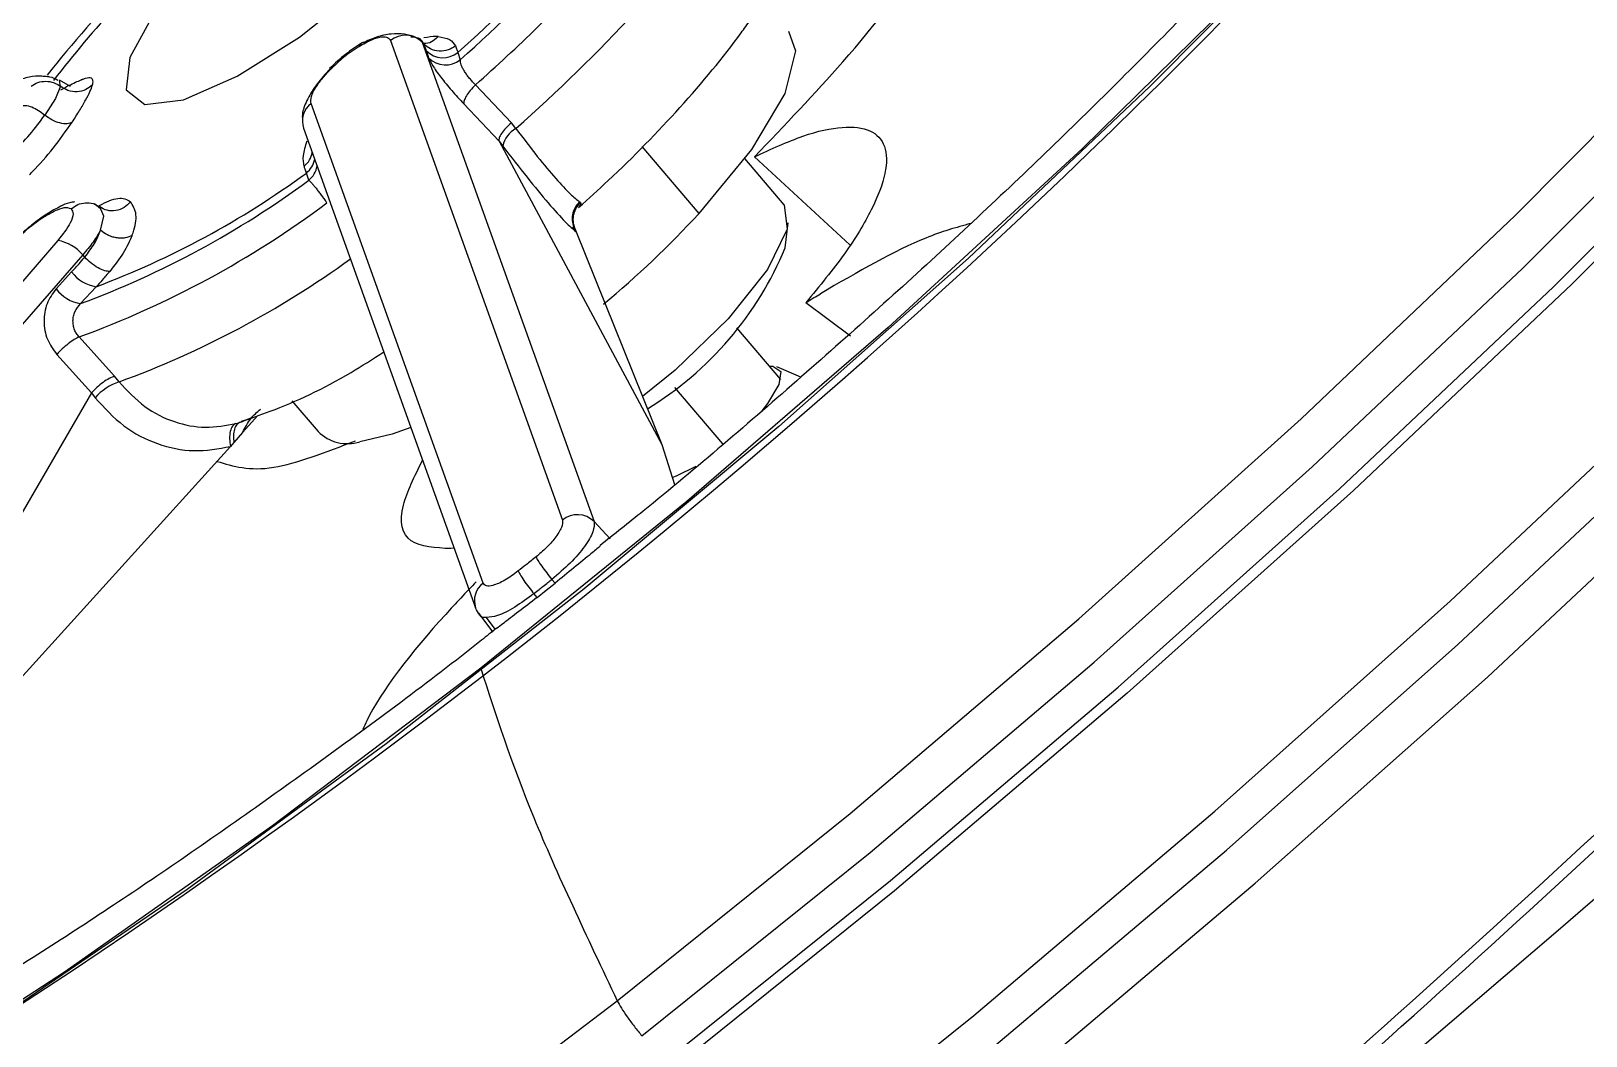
# Model space of a CAD drawing. Extents: x 400 to 501, y 484 to 634.
# Drawn here: x 483.992 to 484.785, y 517.784 to 518.296 of the extents above; entities that cross this region are included whole.
import ezdxf

# ---------------------------------------------------------------- set-up
doc = ezdxf.new("R2010")
doc.units = 0
doc.header["$MEASUREMENT"] = 0
doc.layers.add('DIM', color=3, linetype='Continuous')
doc.layers.add('GEOMETRY', color=3, linetype='Continuous', lineweight=25)

# ---------------------------------------------------------------- blocks, each defined once
blk = doc.blocks.new('2026 GRANDEE')
at = {"layer": 'GEOMETRY', "ltscale": 16}
for p, q in [((33.75081, -78.54884), (33.8385, -78.79327)), ((33.76776, -78.55032), (33.7664, -78.54875)), ((33.76691, -78.54963), (33.8546, -78.79406)), ((33.76797, -78.55076), (33.76691, -78.54963)), ((33.76912, -78.55405), (33.7703, -78.55774)), ((33.78524, -78.55493), (33.78643, -78.55862)), ((33.58263, -78.57219), (33.57999, -78.57834)), ((33.58262, -78.5722), (33.58206, -78.56922)), ((33.58767, -78.57221), (33.58207, -78.56908)), ((33.79417, -78.5714), (33.81251, -78.59076)), ((33.57999, -78.57834), (33.57459, -78.58689)), ((33.79802, -78.82544), (33.71033, -78.58102)), ((33.78818, -78.58117), (33.80617, -78.60011)), ((33.70652, -78.59354), (33.79421, -78.83796)), ((33.81477, -78.59372), (33.81251, -78.59076)), ((33.80617, -78.60011), (33.88914, -78.75481)), ((33.80617, -78.60011), (33.80807, -78.60263)), ((33.87889, -78.60282), (33.90806, -78.6371)), ((33.9516, -78.63259), (33.93153, -78.60901)), ((33.93636, -78.60811), (33.98501, -78.65301)), ((33.70916, -78.62005), (33.70794, -78.61638)), ((33.60308, -78.63468), (33.59987, -78.63215)), ((33.60464, -78.63832), (33.60266, -78.63368)), ((33.60299, -78.64555), (33.60464, -78.63832)), ((33.84367, -78.64396), (33.84522, -78.64557)), ((33.95203, -78.65449), (33.95361, -78.64185)), ((33.58123, -78.65083), (33.10073, -79.20249)), ((33.84522, -78.64557), (33.84554, -78.64636)), ((33.84554, -78.64636), (33.88914, -78.75481)), ((33.59393, -78.65812), (33.11342, -79.20979)), ((33.59497, -78.6593), (33.59393, -78.65812)), ((33.5883, -78.66681), (33.58038, -78.67542)), ((33.59288, -78.68292), (33.6008, -78.67432)), ((33.98529, -78.69953), (33.96257, -78.68251)), ((33.94976, -78.72156), (33.92741, -78.69529)), ((33.59211, -78.69992), (33.61021, -78.71997)), ((33.5807, -78.70882), (33.59836, -78.7285)), ((33.95998, -78.72053), (33.94773, -78.71526)), ((33.6125, -78.72283), (33.61021, -78.71997)), ((33.59836, -78.7285), (33.42885, -79.02111)), ((33.59836, -78.7285), (33.60024, -78.73094)), ((33.89562, -78.72575), (33.92003, -78.75443)), ((33.70059, -78.73249), (33.71391, -78.74815)), ((33.6832, -78.74002), (33.67539, -78.74861)), ((33.67104, -78.75382), (33.66928, -78.75576)), ((33.67539, -78.74861), (33.67104, -78.75382)), ((33.88914, -78.75481), (33.89568, -78.7751)), ((33.66928, -78.75576), (33.42885, -79.02111)), ((33.86289, -78.80279), (33.8546, -78.79406)), ((33.78333, -78.80762), (33.78161, -78.80786)), ((33.83016, -78.82907), (33.83474, -78.82542)), ((33.83313, -78.82352), (33.83474, -78.82542)), ((33.82558, -78.8327), (33.82399, -78.83079)), ((33.82558, -78.8327), (33.83016, -78.82907)), ((33.79577, -78.84082), (33.80304, -78.85037)), ((33.79939, -78.84285), (33.80422, -78.84916))]:
    blk.add_line(p, q, dxfattribs=at)
at = {"layer": 'GEOMETRY', "ltscale": 16, "flags": 128}
for points in [[(33.92311, -79.14628), (34.04818, -79.04578), (34.17116, -78.94164), (34.29106, -78.83471), (34.40694, -78.72583), (34.51784, -78.6159), (34.62287, -78.50579), (34.7212, -78.39639), (34.81203, -78.28858)], [(33.93341, -79.16215), (34.05618, -79.06356), (34.17699, -78.96148), (34.29492, -78.85668), (34.40908, -78.74997), (34.51859, -78.64215), (34.62261, -78.53405), (34.72037, -78.42648), (34.81112, -78.32027), (34.89415, -78.21622), (34.96885, -78.11514), (35.03464, -78.01777), (35.09103, -77.92487), (35.13758, -77.83715), (35.17394, -77.75527), (35.19983, -77.67985), (35.21506, -77.61147), (35.21951, -77.55065), (35.21314, -77.49786), (35.19601, -77.45348), (35.16825, -77.41787), (35.14173, -77.39778)], [(34.86572, -77.41122), (34.88187, -77.41105), (34.94145, -77.41644), (34.99096, -77.4316), (35.02999, -77.45641), (35.0582, -77.49065), (35.07535, -77.53402), (35.08129, -77.58616), (35.07598, -77.64662), (35.05946, -77.71489), (35.03187, -77.79039), (34.99345, -77.87246), (34.94451, -77.96042), (34.8855, -78.0535), (34.81689, -78.15092), (34.73929, -78.25184), (34.65334, -78.35541), (34.5598, -78.46074), (34.45944, -78.56693), (34.35314, -78.67307), (34.24179, -78.77826), (34.12635, -78.88161), (34.0078, -78.98222), (33.88716, -79.07925)], [(33.94725, -79.17983), (34.07046, -79.08089), (34.1917, -78.97845), (34.31005, -78.87329), (34.4246, -78.7662), (34.5345, -78.658), (34.63889, -78.54951), (34.737, -78.44156), (34.82806, -78.33498), (34.91139, -78.23056), (34.98635, -78.12912), (35.05238, -78.03141), (35.10897, -77.93818), (35.15568, -77.85015), (35.19217, -77.76798), (35.21815, -77.6923), (35.23343, -77.62368), (35.2379, -77.56264), (35.23151, -77.50966), (35.21432, -77.46513), (35.1977, -77.44122)], [(33.88762, -79.07191), (34.0057, -78.97695), (34.12173, -78.87847), (34.23471, -78.77733), (34.34369, -78.67437), (34.44773, -78.57048), (34.54595, -78.46655), (34.63751, -78.36347), (34.72162, -78.2621), (34.79758, -78.16333), (34.86472, -78.06798), (34.92249, -77.97687), (34.97038, -77.89079), (35.00798, -77.81046), (35.03499, -77.73657), (35.05115, -77.66975), (35.05635, -77.61058), (35.05322, -77.57267)], [(33.87902, -79.05624), (33.99529, -78.96273), (34.10953, -78.86577), (34.22078, -78.76618), (34.32809, -78.6648), (34.43053, -78.56251), (34.52724, -78.46018), (34.61739, -78.35868), (34.70021, -78.25887), (34.775, -78.16161), (34.84111, -78.06773), (34.89799, -77.97802), (34.94514, -77.89326), (34.98217, -77.81417), (35.00876, -77.74141), (35.02468, -77.67562), (35.0286, -77.64544)], [(33.86646, -79.03838), (33.98519, -78.94282), (34.10175, -78.84365), (34.2151, -78.74176), (34.32421, -78.63808), (34.42809, -78.53355), (34.5258, -78.42912), (34.61646, -78.32572), (34.69925, -78.2243), (34.77341, -78.12578), (34.83827, -78.03104), (34.89325, -77.94094), (34.93785, -77.85631), (34.97166, -77.7779), (34.97792, -77.76071)], [(34.64008, -77.86744), (34.62234, -77.92691), (34.59391, -77.99312), (34.55512, -78.06527), (34.50642, -78.14254), (34.44839, -78.224), (34.38171, -78.30872), (34.30716, -78.39569), (34.22561, -78.48389), (34.13803, -78.57229), (34.04542, -78.65986), (33.94889, -78.74556), (33.84956, -78.8284), (33.7486, -78.9074), (33.64719, -78.98163), (33.54653, -79.05023)], [(34.6547, -77.79122), (34.65465, -77.80488), (34.64687, -77.85986), (34.62727, -77.92286), (34.59609, -77.99307), (34.55373, -78.06962), (34.50072, -78.15154), (34.43773, -78.23781), (34.36555, -78.32733), (34.28508, -78.41899), (34.19735, -78.51163), (34.10345, -78.60408), (34.00456, -78.69519), (33.90193, -78.7838), (33.79684, -78.86881)], [(33.65291, -78.50668), (33.63066, -78.53418), (33.6179, -78.55754), (33.61617, -78.57394), (33.62569, -78.5814), (33.6453, -78.57902), (33.67264, -78.56709), (33.70442, -78.54706), (33.73679, -78.52132), (33.76586, -78.49299)], [(33.95378, -78.54403), (33.95724, -78.55403), (33.95185, -78.57577), (33.9349, -78.60439), (33.90806, -78.6371)], [(33.9516, -78.63259), (33.95302, -78.645), (33.94308, -78.66554), (33.92302, -78.69076), (33.89591, -78.71685), (33.87927, -78.73024)], [(33.94402, -78.71482), (33.94578, -78.71481), (33.94983, -78.71753), (33.94886, -78.72424), (33.94303, -78.73391), (33.94012, -78.73756)], [(33.76123, -78.74604), (33.75161, -78.74954), (33.73523, -78.75335)], [(33.90648, -78.76602), (33.89647, -78.77092), (33.89454, -78.77159)], [(33.79577, -78.84082), (33.79466, -78.83902), (33.79421, -78.83796)], [(33.79684, -78.8688), (33.69063, -78.94913), (33.58462, -79.02377), (33.48015, -79.09179), (33.37853, -79.15233), (33.28104, -79.20462), (33.18891, -79.24802), (33.10329, -79.28196), (33.02526, -79.30604), (32.9558, -79.31994), (32.89579, -79.3235), (32.85399, -79.31861)], [(32.72164, -79.64121), (32.79424, -79.63042), (32.87699, -79.60966), (32.96762, -79.57924), (33.06531, -79.53945), (33.16916, -79.49064), (33.27826, -79.43326), (33.39159, -79.36782), (33.50814, -79.29493), (33.62686, -79.21523), (33.74666, -79.12945), (33.86646, -79.03837)]]:
    blk.add_lwpolyline(points, dxfattribs=at)
at = {"layer": 'GEOMETRY', "ltscale": 16}
for centre, radius, start, end in [((35.59592, -80.72104), 3.10961, 129.40416, 137.20559), ((31.52663, -75.92898), 3.71809, 300.53471, 317.36344), ((34.13467, -79.01435), 0.71624, 131.27836, 141.29003), ((33.27462, -77.98423), 0.76579, 311.82008, 317.2895), ((33.24963, -77.95497), 0.80781, 311.64538, 317.28366), ((33.23249, -77.93503), 0.84879, 311.43291, 317.27653), ((34.02548, -78.91375), 0.56395, 137.26363, 142.33634), ((33.25298, -77.95896), 0.84766, 311.51019, 317.27913), ((33.75842, -78.55817), 0.01204, 45.1651, 129.2306), ((33.77767, -78.54559), 0.01203, 224.71358, 309.03438), ((33.77885, -78.54927), 0.01203, 224.71367, 309.03437), ((33.71716, -78.58994), 0.01124, 127.44675, 198.67074), ((33.82144, -78.6057), 0.01372, 119.11155, 167.05495), ((33.70076, -78.60724), 0.01162, 308.15193, 349.55251), ((33.42942, -78.24168), 0.47055, 290.32735, 306.47608), ((33.44303, -78.25452), 0.44847, 290.59677, 306.20665), ((33.70198, -78.61092), 0.01161, 308.14284, 350.53905), ((33.42413, -78.23834), 0.4912, 289.99741, 306.80601), ((33.52314, -78.28042), 0.52477, 309.85798, 317.18037), ((33.57842, -78.67041), 0.01978, 38.39848, 81.82629), ((33.79215, -78.58867), 0.17289, 301.22752, 337.62487), ((33.60372, -78.65529), 0.01925, 216.75613, 261.26606), ((33.44699, -78.26935), 0.48274, 290.05019, 305.95147), ((33.5958, -78.6639), 0.01925, 216.75513, 261.26635), ((33.62169, -78.75004), 0.02872, 108.66269, 138.31369), ((33.72886, -78.73317), 0.02116, 225.04425, 287.51864), ((33.84611, -78.80259), 0.01204, 45.16519, 129.23063), ((33.80485, -78.83437), 0.01124, 127.44672, 198.67074)]:
    blk.add_arc(centre, radius, start, end, dxfattribs=at)
for points, knots in [([(39.33438, -73.67544), (39.09434, -73.98897), (38.61399, -74.61638), (37.8515, -75.526), (37.05848, -76.41081), (36.23285, -77.26654), (35.37707, -78.09213), (34.49221, -78.88512), (33.58253, -79.64758), (32.95509, -80.12791), (32.64153, -80.36794)], [0, 0, 0, 0, 0.124824, 0.249783, 0.374855, 0.499996, 0.625137, 0.750211, 0.875173, 1, 1, 1, 1]), ([(40.14972, -73.70901), (40.01275, -73.84193), (39.73443, -74.11201), (39.32574, -74.50955), (38.93363, -74.89114), (38.57287, -75.24237), (38.24336, -75.56322), (37.96324, -75.83588), (37.72849, -76.06427), (37.53515, -76.25228), (37.36101, -76.42151), (37.20524, -76.57283), (37.05758, -76.7162), (36.88867, -76.88014), (36.68246, -77.0802), (36.43229, -77.32275), (36.15065, -77.59564), (35.83749, -77.89882), (35.49276, -78.23226), (35.12444, -78.58816), (34.73372, -78.96549), (34.32187, -79.36323), (33.88208, -79.78813), (33.42907, -80.22587), (33.12305, -80.52238), (32.97275, -80.66801)], [0, 0, 0, 0, 0.057285, 0.116397, 0.171134, 0.221513, 0.267531, 0.309184, 0.338855, 0.365836, 0.39013, 0.411737, 0.431012, 0.451894, 0.482374, 0.517226, 0.556449, 0.600044, 0.64801, 0.700352, 0.753718, 0.810985, 0.872139, 0.937203, 1, 1, 1, 1]), ([(33.99052, -79.2891), (34.06302, -79.22789), (34.20774, -79.10573), (34.41564, -78.91603), (34.61233, -78.72598), (34.81398, -78.51839), (35.01316, -78.29754), (35.2013, -78.06912), (35.35952, -77.8565), (35.48837, -77.66086), (35.58843, -77.48281), (35.65991, -77.32275), (35.70257, -77.18107), (35.71564, -77.05842), (35.69784, -76.95595), (35.64754, -76.87541), (35.56305, -76.81916), (35.45339, -76.79253), (35.32776, -76.79), (35.19445, -76.80566), (35.04213, -76.8401), (34.87222, -76.89376), (34.68662, -76.96663), (34.48764, -77.05828), (34.27788, -77.16782), (34.06009, -77.29407), (33.837, -77.43553), (33.61144, -77.59076), (33.38562, -77.75727), (33.2377, -77.87643), (33.16378, -77.93598)], [0, 0, 0, 0, 0.033507, 0.066882, 0.099825, 0.132113, 0.173961, 0.214464, 0.253824, 0.292295, 0.330159, 0.36771, 0.405235, 0.443031, 0.481383, 0.520526, 0.560639, 0.601823, 0.633424, 0.66558, 0.698216, 0.731243, 0.764569, 0.798093, 0.831727, 0.865406, 0.899089, 0.932753, 0.966388, 1, 1, 1, 1]), ([(35.62812, -77.21991), (35.62929, -77.22705), (35.63141, -77.24003), (35.62962, -77.26585), (35.62581, -77.29086), (35.6214, -77.31211), (35.61651, -77.33199), (35.61106, -77.35155), (35.60403, -77.37412), (35.5909, -77.41201), (35.56815, -77.4685), (35.53215, -77.54442), (35.48909, -77.62472), (35.4445, -77.70047), (35.39844, -77.77362), (35.34735, -77.85047), (35.28134, -77.94432), (35.19464, -78.06032), (35.09042, -78.19116), (34.9683, -78.33552), (34.8284, -78.49171), (34.66135, -78.66744), (34.46481, -78.86136), (34.23884, -79.07099), (34.07414, -79.21052), (33.98872, -79.28289)], [0, 0, 0, 0, 0.0494022, 0.0897405, 0.1211357, 0.1435997, 0.1579362, 0.1721952, 0.1884207, 0.2066253, 0.2490082, 0.2934106, 0.3352353, 0.374484, 0.4040213, 0.436636, 0.4766421, 0.5243552, 0.5802082, 0.6333873, 0.6930188, 0.7594707, 0.8329643, 0.913366, 1, 1, 1, 1]), ([(33.01001, -80.682), (33.01044, -80.6816), (33.01385, -80.67839), (33.02526, -80.66768), (33.0659, -80.62951), (33.21769, -80.48705), (33.80903, -79.93334), (34.98026, -78.83984), (36.02243, -77.83697), (36.62263, -77.25939)], [0, 0, 0, 0, 0.000353, 0.002828, 0.009436, 0.033986, 0.128384, 0.498019, 1, 1, 1, 1]), ([(33.16377, -77.93598), (33.09072, -77.9972), (32.94457, -78.11964), (32.73419, -78.31167), (32.53324, -78.50719), (32.34445, -78.70479), (32.16989, -78.90195), (32.01169, -79.09631), (31.87176, -79.28536), (31.75176, -79.46656), (31.65295, -79.63747), (31.57615, -79.79581), (31.52163, -79.93964), (31.48557, -80.08123), (31.47586, -80.21291), (31.50011, -80.32575), (31.55591, -80.40768), (31.64006, -80.45976), (31.74988, -80.48344), (31.88342, -80.48006), (32.03939, -80.45068), (32.21708, -80.39589), (32.4161, -80.31579), (32.63612, -80.21007), (32.87655, -80.07818), (33.11362, -79.93329), (33.34109, -79.78233), (33.55423, -79.63103), (33.77259, -79.46663), (33.9175, -79.34858), (33.99052, -79.2891)], [0, 0, 0, 0, 0.03365, 0.067313, 0.101007, 0.13474, 0.168508, 0.202289, 0.236036, 0.269685, 0.303151, 0.336331, 0.369113, 0.401402, 0.443541, 0.484558, 0.524462, 0.563377, 0.601521, 0.639144, 0.676527, 0.713986, 0.75182, 0.790312, 0.829738, 0.870357, 0.901711, 0.933838, 0.966663, 1, 1, 1, 1]), ([(34.21513, -78.47291), (34.20379, -78.48511), (34.17113, -78.52026), (34.11265, -78.57958), (34.03881, -78.6503), (33.96069, -78.7204), (33.89973, -78.77286), (33.86491, -78.80052), (33.85755, -78.80637)], [0, 0, 0, 0, 0.109444, 0.31527, 0.523142, 0.732849, 0.943542, 1, 1, 1, 1]), ([(33.93636, -78.60811), (33.9518, -78.59199), (33.98568, -78.55662), (34.01842, -78.51481), (34.02634, -78.49578), (34.0283, -78.49108)], [0, 0, 0, 0, 0.38672, 0.848668, 1, 1, 1, 1]), ([(33.84675, -78.63392), (33.85182, -78.62938), (33.87026, -78.61283), (33.89945, -78.58268), (33.92246, -78.55518), (33.93275, -78.54053), (33.93431, -78.53831)], [0, 0, 0, 0, 0.146596, 0.534231, 0.92924, 1, 1, 1, 1]), ([(33.7348, -78.55184), (33.73703, -78.55058), (33.7415, -78.54806), (33.7464, -78.54677), (33.74958, -78.54705), (33.7504, -78.54825), (33.75081, -78.54884)], [0, 0, 0, 0, 0.279969, 0.561465, 0.781437, 1, 1, 1, 1]), ([(33.76351, -78.54716), (33.76175, -78.54653), (33.75825, -78.54526), (33.75131, -78.54533), (33.74386, -78.5468), (33.739, -78.54903), (33.73662, -78.55012)], [0, 0, 0, 0, 0.257579, 0.512516, 0.761023, 1, 1, 1, 1]), ([(33.76113, -78.54701), (33.76254, -78.54703), (33.76535, -78.54708), (33.76639, -78.54878), (33.76691, -78.54963)], [0, 0, 0, 0, 0.500163, 1, 1, 1, 1]), ([(33.76797, -78.55076), (33.76747, -78.54974), (33.76684, -78.54849), (33.76493, -78.54804), (33.76456, -78.54795)], [0, 0, 0, 0, 0.808496, 1, 1, 1, 1]), ([(33.77487, -78.54716), (33.77388, -78.548), (33.77182, -78.54973), (33.76912, -78.55064), (33.76781, -78.5503), (33.76776, -78.55029)], [0, 0, 0, 0, 0.4740493, 0.9825209, 1, 1, 1, 1]), ([(33.77514, -78.54686), (33.77475, -78.54683), (33.77271, -78.54667), (33.77002, -78.54716), (33.76785, -78.54755)], [0, 0, 0, 0, 0.19102, 1, 1, 1, 1]), ([(33.77514, -78.54686), (33.77509, -78.54692), (33.775, -78.54702), (33.77491, -78.54712), (33.77487, -78.54716)], [0, 0, 0, 0, 0.558215, 1, 1, 1, 1]), ([(33.77514, -78.54686), (33.77728, -78.5472), (33.78156, -78.54788), (33.78318, -78.55034), (33.78399, -78.55157)], [0, 0, 0, 0, 0.499734, 1, 1, 1, 1]), ([(33.73602, -78.55024), (33.73333, -78.55202), (33.72767, -78.55573), (33.7225, -78.56058), (33.7198, -78.56312)], [0, 0, 0, 0, 0.476473, 1, 1, 1, 1]), ([(33.7348, -78.55184), (33.7321, -78.55364), (33.72728, -78.55686), (33.72287, -78.56103), (33.72092, -78.56287)], [0, 0, 0, 0, 0.559345, 1, 1, 1, 1]), ([(33.73807, -78.55013), (33.73795, -78.55008), (33.73704, -78.54971), (33.73574, -78.55014), (33.73511, -78.55128), (33.7348, -78.55184)], [0, 0, 0, 0, 0.073706, 0.536853, 1, 1, 1, 1]), ([(33.76912, -78.55405), (33.76892, -78.55345), (33.76857, -78.55239), (33.76815, -78.55125), (33.76797, -78.55076)], [0, 0, 0, 0, 0.559996, 1, 1, 1, 1]), ([(33.78399, -78.55157), (33.78277, -78.55234), (33.78025, -78.55393), (33.77566, -78.55447), (33.77122, -78.55347), (33.76903, -78.55164), (33.76797, -78.55076)], [0, 0, 0, 0, 0.240868, 0.5, 0.759132, 1, 1, 1, 1]), ([(33.78399, -78.55157), (33.78424, -78.55221), (33.78469, -78.55337), (33.78508, -78.55445), (33.78524, -78.55493)], [0, 0, 0, 0, 0.5599709, 1, 1, 1, 1]), ([(33.71987, -78.56338), (33.71764, -78.56588), (33.71314, -78.57095), (33.70839, -78.57868), (33.70563, -78.5853), (33.70589, -78.58831), (33.70599, -78.58959)], [0, 0, 0, 0, 0.25927, 0.524476, 0.798129, 1, 1, 1, 1]), ([(33.71033, -78.58102), (33.71024, -78.57991), (33.71006, -78.5777), (33.71256, -78.57281), (33.71626, -78.56773), (33.71936, -78.5645), (33.72092, -78.56287)], [0, 0, 0, 0, 0.279487, 0.558972, 0.778217, 1, 1, 1, 1]), ([(33.7703, -78.55774), (33.77084, -78.55891), (33.7719, -78.56124), (33.77625, -78.56736), (33.78194, -78.57441), (33.7861, -78.57892), (33.78818, -78.58117)], [0, 0, 0, 0, 0.254058, 0.503802, 0.751539, 1, 1, 1, 1]), ([(33.79417, -78.5714), (33.79366, -78.5709), (33.79264, -78.56989), (33.79116, -78.56819), (33.78979, -78.56642), (33.78857, -78.56461), (33.78757, -78.56287), (33.78653, -78.56063), (33.78647, -78.55943), (33.78643, -78.55862)], [0, 0, 0, 0, 0.115656, 0.23293, 0.352443, 0.474766, 0.600412, 0.729821, 1, 1, 1, 1]), ([(33.57461, -78.56722), (33.57357, -78.56709), (33.57068, -78.5667), (33.56502, -78.56763), (33.56063, -78.56942), (33.55848, -78.5703)], [0, 0, 0, 0, 0.22317, 0.619208, 1, 1, 1, 1]), ([(33.58128, -78.56917), (33.58005, -78.56846), (33.57819, -78.56739), (33.57551, -78.56727), (33.57461, -78.56722)], [0, 0, 0, 0, 0.661442, 1, 1, 1, 1]), ([(33.59891, -78.57148), (33.59784, -78.57237), (33.5956, -78.57424), (33.59106, -78.57523), (33.58638, -78.57464), (33.58385, -78.57298), (33.58263, -78.57219)], [0, 0, 0, 0, 0.240554, 0.500027, 0.759485, 1, 1, 1, 1]), ([(33.58275, -78.57402), (33.58411, -78.57325), (33.58838, -78.57084), (33.59125, -78.56968), (33.59321, -78.5689)], [0, 0, 0, 0, 0.319405, 1, 1, 1, 1]), ([(33.58852, -78.59049), (33.58985, -78.58844), (33.59252, -78.58434), (33.59555, -78.57908), (33.59785, -78.57459), (33.59855, -78.57251), (33.59891, -78.57148)], [0, 0, 0, 0, 0.25044, 0.499721, 0.749135, 1, 1, 1, 1]), ([(33.59321, -78.5689), (33.59316, -78.56895), (33.59307, -78.56905), (33.59298, -78.56915), (33.59294, -78.56919)], [0, 0, 0, 0, 0.558215, 1, 1, 1, 1]), ([(33.59891, -78.57148), (33.59899, -78.57116), (33.5992, -78.57028), (33.59922, -78.56952), (33.59904, -78.56862), (33.59832, -78.56774), (33.59634, -78.56786), (33.59426, -78.56851), (33.59355, -78.56877), (33.5933, -78.56886), (33.59321, -78.5689)], [0, 0, 0, 0, 0.088151, 0.245551, 0.275567, 0.493536, 0.84661, 0.948841, 0.980855, 1, 1, 1, 1]), ([(33.79417, -78.5714), (33.79325, -78.57237), (33.7914, -78.57432), (33.78943, -78.57715), (33.78814, -78.57964), (33.78816, -78.58066), (33.78818, -78.58117)], [0, 0, 0, 0, 0.249188, 0.5, 0.750812, 1, 1, 1, 1]), ([(33.55791, -78.60613), (33.56107, -78.603), (33.56743, -78.59673), (33.57219, -78.59019), (33.57458, -78.5869)], [0, 0, 0, 0, 0.4972964, 1, 1, 1, 1]), ([(33.56208, -78.58218), (33.56292, -78.58203), (33.56459, -78.58172), (33.56792, -78.58258), (33.57143, -78.58429), (33.57354, -78.58603), (33.57459, -78.58689)], [0, 0, 0, 0, 0.25, 0.5, 0.75, 1, 1, 1, 1]), ([(33.58852, -78.59049), (33.58775, -78.59083), (33.58616, -78.59153), (33.58241, -78.59107), (33.57826, -78.5895), (33.57578, -78.58774), (33.57458, -78.5869)], [0, 0, 0, 0, 0.2404964, 0.4999668, 0.7594557, 1, 1, 1, 1]), ([(33.56688, -78.61709), (33.56736, -78.61661), (33.57155, -78.61245), (33.57957, -78.60333), (33.58544, -78.5949), (33.58852, -78.59049)], [0, 0, 0, 0, 0.0584, 0.507268, 1, 1, 1, 1]), ([(33.81477, -78.59372), (33.81849, -78.59861), (33.82585, -78.60827), (33.83528, -78.61953), (33.84282, -78.62764), (33.84578, -78.62991), (33.84724, -78.63103)], [0, 0, 0, 0, 0.259937, 0.512802, 0.759306, 1, 1, 1, 1]), ([(33.70682, -78.61292), (33.70653, -78.61127), (33.70596, -78.60797), (33.70756, -78.60262), (33.70835, -78.59995)], [0, 0, 0, 0, 0.500266, 1, 1, 1, 1]), ([(33.80807, -78.60263), (33.81229, -78.6081), (33.8207, -78.61902), (33.83157, -78.63215), (33.84042, -78.64203), (33.84383, -78.64491), (33.84554, -78.64636)], [0, 0, 0, 0, 0.25096, 0.500499, 0.749879, 1, 1, 1, 1]), ([(33.70682, -78.61292), (33.70786, -78.61192), (33.70994, -78.60991), (33.71063, -78.6072), (33.71098, -78.60584)], [0, 0, 0, 0, 0.498334, 1, 1, 1, 1]), ([(33.70794, -78.61638), (33.70775, -78.61576), (33.7074, -78.61464), (33.707, -78.61344), (33.70682, -78.61292)], [0, 0, 0, 0, 0.56002, 1, 1, 1, 1]), ([(33.70916, -78.62005), (33.70966, -78.62049), (33.71041, -78.62115), (33.71195, -78.62298), (33.71319, -78.62454), (33.71452, -78.62625), (33.71587, -78.62805), (33.71719, -78.62987), (33.71801, -78.63104), (33.71841, -78.63163)], [0, 0, 0, 0, 0.2702897, 0.3997265, 0.5253814, 0.6476953, 0.7671792, 0.8844067, 1, 1, 1, 1]), ([(33.58368, -78.63292), (33.58136, -78.63408), (33.57675, -78.63639), (33.56901, -78.64192), (33.56178, -78.64798), (33.55784, -78.65218), (33.55603, -78.65411)], [0, 0, 0, 0, 0.263717, 0.522928, 0.78111, 1, 1, 1, 1]), ([(33.55671, -78.6538), (33.55866, -78.65171), (33.56256, -78.64753), (33.56899, -78.64221), (33.57488, -78.63812), (33.57807, -78.63653), (33.57968, -78.63572)], [0, 0, 0, 0, 0.279241, 0.558489, 0.777524, 1, 1, 1, 1]), ([(33.58806, -78.63471), (33.58701, -78.6343), (33.58514, -78.63357), (33.58135, -78.63506), (33.57968, -78.63572)], [0, 0, 0, 0, 0.559115, 1, 1, 1, 1]), ([(33.58806, -78.63471), (33.58853, -78.63547), (33.58947, -78.63698), (33.58777, -78.64239), (33.5837, -78.64764), (33.58123, -78.65083)], [0, 0, 0, 0, 0.281549, 0.563971, 1, 1, 1, 1]), ([(33.58982, -78.63113), (33.58899, -78.63123), (33.58638, -78.63155), (33.5839, -78.63267), (33.5822, -78.63343)], [0, 0, 0, 0, 0.318758, 1, 1, 1, 1]), ([(33.58806, -78.63471), (33.58914, -78.63389), (33.59131, -78.63225), (33.59529, -78.63135), (33.5993, -78.63168), (33.60154, -78.633), (33.60267, -78.63366)], [0, 0, 0, 0, 0.2499998, 0.4999998, 0.7499999, 1, 1, 1, 1]), ([(33.60254, -78.63294), (33.60422, -78.63203), (33.60758, -78.63023), (33.61193, -78.62916), (33.61566, -78.62925), (33.61742, -78.63044), (33.61831, -78.63103)], [0, 0, 0, 0, 0.251184, 0.500061, 0.748907, 1, 1, 1, 1]), ([(33.61831, -78.63103), (33.61729, -78.63208), (33.61516, -78.63427), (33.6108, -78.63582), (33.6063, -78.63576), (33.60384, -78.63436), (33.60266, -78.63368)], [0, 0, 0, 0, 0.240496, 0.499966, 0.759455, 1, 1, 1, 1]), ([(33.6191, -78.64821), (33.61928, -78.64774), (33.62072, -78.64386), (33.62193, -78.63668), (33.61956, -78.63298), (33.61831, -78.63103)], [0, 0, 0, 0, 0.0622889, 0.5072694, 1, 1, 1, 1]), ([(33.84589, -78.63254), (33.84524, -78.6336), (33.8439, -78.63576), (33.8433, -78.63954), (33.84376, -78.64327), (33.84496, -78.64535), (33.84554, -78.64636)], [0, 0, 0, 0, 0.248959, 0.507191, 0.761551, 1, 1, 1, 1]), ([(33.8477, -78.63141), (33.84685, -78.63235), (33.8451, -78.63429), (33.84383, -78.63808), (33.84374, -78.64205), (33.84474, -78.64442), (33.84522, -78.64557)], [0, 0, 0, 0, 0.243058, 0.5, 0.756942, 1, 1, 1, 1]), ([(33.84724, -78.63103), (33.84697, -78.6313), (33.84649, -78.63177), (33.84608, -78.63231), (33.84589, -78.63254)], [0, 0, 0, 0, 0.553119, 1, 1, 1, 1]), ([(33.8477, -78.63141), (33.84784, -78.63173), (33.8481, -78.63233), (33.84718, -78.63341), (33.84675, -78.63392)], [0, 0, 0, 0, 0.529772, 1, 1, 1, 1]), ([(33.84724, -78.63103), (33.84734, -78.6311), (33.84752, -78.63122), (33.84765, -78.63135), (33.8477, -78.63141)], [0, 0, 0, 0, 0.560911, 1, 1, 1, 1]), ([(34.04655, -78.64212), (34.03922, -78.64416), (34.01779, -78.65013), (33.98894, -78.6669), (33.96997, -78.67793)], [0, 0, 0, 0, 0.342028, 1, 1, 1, 1]), ([(33.60303, -78.64553), (33.60188, -78.64749), (33.5996, -78.6514), (33.59582, -78.65588), (33.59393, -78.65812)], [0, 0, 0, 0, 0.500163, 1, 1, 1, 1]), ([(33.59497, -78.6593), (33.59677, -78.65695), (33.60038, -78.65224), (33.60214, -78.64777), (33.60303, -78.64553)], [0, 0, 0, 0, 0.497544, 1, 1, 1, 1]), ([(33.6191, -78.64821), (33.61797, -78.64872), (33.61624, -78.64949), (33.61337, -78.64967), (33.61105, -78.64947), (33.60873, -78.64889), (33.60587, -78.64775), (33.60415, -78.6464), (33.60303, -78.64553)], [0, 0, 0, 0, 0.239694, 0.368513, 0.5, 0.631487, 0.760306, 1, 1, 1, 1]), ([(33.6191, -78.64821), (33.61778, -78.65117), (33.61514, -78.65708), (33.61016, -78.66338), (33.60768, -78.66653)], [0, 0, 0, 0, 0.499734, 1, 1, 1, 1]), ([(33.5883, -78.66681), (33.58956, -78.66543), (33.59181, -78.66295), (33.594, -78.66041), (33.59497, -78.6593)], [0, 0, 0, 0, 0.559996, 1, 1, 1, 1]), ([(33.60768, -78.66653), (33.6069, -78.66649), (33.60528, -78.66642), (33.6018, -78.66483), (33.59811, -78.66235), (33.59599, -78.66029), (33.59497, -78.6593)], [0, 0, 0, 0, 0.240868, 0.5, 0.759132, 1, 1, 1, 1]), ([(33.60768, -78.66653), (33.60641, -78.668), (33.60415, -78.67063), (33.60182, -78.67319), (33.6008, -78.67432)], [0, 0, 0, 0, 0.559971, 1, 1, 1, 1]), ([(33.58038, -78.67542), (33.57863, -78.67783), (33.57515, -78.68263), (33.57372, -78.69198), (33.57533, -78.70139), (33.57891, -78.70634), (33.5807, -78.70882)], [0, 0, 0, 0, 0.254058, 0.503802, 0.751539, 1, 1, 1, 1]), ([(33.59211, -78.69992), (33.59164, -78.69938), (33.59069, -78.69827), (33.58971, -78.69627), (33.58909, -78.69407), (33.58891, -78.69174), (33.58919, -78.68936), (33.59017, -78.68616), (33.59179, -78.68423), (33.59288, -78.68292)], [0, 0, 0, 0, 0.115656, 0.23293, 0.352443, 0.474766, 0.600412, 0.729821, 1, 1, 1, 1]), ([(33.96257, -78.68251), (33.96395, -78.68164), (33.96643, -78.68009), (33.96888, -78.67859), (33.96997, -78.67793)], [0, 0, 0, 0, 0.559994, 1, 1, 1, 1]), ([(33.59211, -78.69992), (33.59129, -78.70033), (33.58964, -78.70114), (33.58657, -78.70337), (33.58343, -78.70599), (33.58161, -78.70788), (33.5807, -78.70882)], [0, 0, 0, 0, 0.249188, 0.5, 0.750812, 1, 1, 1, 1]), ([(33.67483, -78.74295), (33.6797, -78.74131), (33.69779, -78.73521), (33.72177, -78.72394), (33.74184, -78.71117), (33.74744, -78.7076)], [0, 0, 0, 0, 0.210074, 0.779587, 1, 1, 1, 1]), ([(33.6125, -78.72283), (33.61667, -78.72733), (33.6249, -78.73621), (33.64035, -78.7438), (33.65643, -78.74695), (33.66691, -78.745), (33.67208, -78.74403)], [0, 0, 0, 0, 0.2599368, 0.5128022, 0.7593058, 1, 1, 1, 1]), ([(33.60024, -78.73094), (33.60494, -78.73604), (33.61427, -78.74618), (33.63189, -78.75513), (33.65067, -78.75914), (33.66307, -78.75689), (33.66928, -78.75576)], [0, 0, 0, 0, 0.251892, 0.500433, 0.749846, 1, 1, 1, 1]), ([(33.67539, -78.74861), (33.67667, -78.74618), (33.6791, -78.74155), (33.6828, -78.7383), (33.68456, -78.73676)], [0, 0, 0, 0, 0.527133, 1, 1, 1, 1]), ([(33.67208, -78.74403), (33.67146, -78.74439), (33.67018, -78.74513), (33.66902, -78.74796), (33.66862, -78.75167), (33.66907, -78.75443), (33.66928, -78.75576)], [0, 0, 0, 0, 0.241787, 0.5, 0.758213, 1, 1, 1, 1]), ([(33.67437, -78.74335), (33.67373, -78.74369), (33.67243, -78.74438), (33.67117, -78.74686), (33.6706, -78.75011), (33.6709, -78.75261), (33.67104, -78.75382)], [0, 0, 0, 0, 0.243058, 0.5, 0.756942, 1, 1, 1, 1]), ([(33.67208, -78.74403), (33.67252, -78.74391), (33.67329, -78.74369), (33.67404, -78.74345), (33.67437, -78.74335)], [0, 0, 0, 0, 0.5609112, 1, 1, 1, 1]), ([(33.67437, -78.74335), (33.67581, -78.74285), (33.67838, -78.74196), (33.68001, -78.74098), (33.68072, -78.74056)], [0, 0, 0, 0, 0.564622, 1, 1, 1, 1]), ([(33.6624, -78.76336), (33.67067, -78.76587), (33.68666, -78.77073), (33.71796, -78.75867), (33.73308, -78.75284)], [0, 0, 0, 0, 0.516856, 1, 1, 1, 1]), ([(33.78161, -78.80786), (33.77385, -78.80748), (33.75832, -78.80671), (33.7539, -78.78955), (33.76318, -78.77088), (33.76722, -78.76274)], [0, 0, 0, 0, 0.360791, 0.721581, 1, 1, 1, 1]), ([(33.8385, -78.79327), (33.83853, -78.79442), (33.83858, -78.79673), (33.83516, -78.80211), (33.83041, -78.80747), (33.82683, -78.81052), (33.82505, -78.81205)], [0, 0, 0, 0, 0.2783949, 0.5577159, 0.7787918, 1, 1, 1, 1]), ([(33.8546, -78.79406), (33.85466, -78.79564), (33.85477, -78.79882), (33.85023, -78.80657), (33.84276, -78.81534), (33.83634, -78.82079), (33.83313, -78.82352)], [0, 0, 0, 0, 0.2502492, 0.5000395, 0.7498112, 1, 1, 1, 1]), ([(33.85776, -78.80662), (33.85629, -78.80781), (33.85288, -78.81057), (33.84453, -78.81754), (33.83798, -78.82281), (33.83474, -78.82542)], [0, 0, 0, 0, 0.277059, 0.64132, 1, 1, 1, 1]), ([(33.82505, -78.81205), (33.82336, -78.81339), (33.82034, -78.8158), (33.81732, -78.81819), (33.81599, -78.81925)], [0, 0, 0, 0, 0.560002, 1, 1, 1, 1]), ([(33.82505, -78.81205), (33.8253, -78.81259), (33.82583, -78.81372), (33.82781, -78.81669), (33.83038, -78.82017), (33.83224, -78.82243), (33.83313, -78.82352)], [0, 0, 0, 0, 0.241095, 0.499999, 0.758904, 1, 1, 1, 1]), ([(33.79454, -78.82471), (33.78929, -78.83025), (33.76587, -78.85498), (33.7445, -78.88251), (33.73741, -78.89854), (33.73677, -78.89997)], [0, 0, 0, 0, 0.2082385, 0.9290988, 1, 1, 1, 1]), ([(33.81599, -78.81925), (33.81365, -78.82095), (33.80897, -78.82435), (33.80319, -78.8268), (33.79938, -78.82715), (33.79848, -78.82601), (33.79802, -78.82544)], [0, 0, 0, 0, 0.278678, 0.557972, 0.778901, 1, 1, 1, 1]), ([(33.81599, -78.81925), (33.81623, -78.8198), (33.81674, -78.82094), (33.81869, -78.82394), (33.82124, -78.82744), (33.82309, -78.8297), (33.82399, -78.83079)], [0, 0, 0, 0, 0.241096, 0.5, 0.758905, 1, 1, 1, 1]), ([(33.82856, -78.82716), (33.82942, -78.82648), (33.83094, -78.82527), (33.83246, -78.82406), (33.83313, -78.82352)], [0, 0, 0, 0, 0.56, 1, 1, 1, 1]), ([(33.82399, -78.83079), (33.82071, -78.83322), (33.81416, -78.83806), (33.80525, -78.84249), (33.80154, -78.84277), (33.7998, -78.84289)], [0, 0, 0, 0, 0.347958, 0.695336, 1, 1, 1, 1]), ([(33.82558, -78.8327), (33.82239, -78.83521), (33.81595, -78.84026), (33.80835, -78.84597), (33.80599, -78.84779), (33.80495, -78.8486)], [0, 0, 0, 0, 0.3536224, 0.7138499, 1, 1, 1, 1]), ([(33.82399, -78.83079), (33.82484, -78.83012), (33.82637, -78.82891), (33.82789, -78.8277), (33.82856, -78.82716)], [0, 0, 0, 0, 0.56, 1, 1, 1, 1]), ([(33.7998, -78.84289), (33.79953, -78.84295), (33.79704, -78.84342), (33.79637, -78.84205), (33.79577, -78.84082)], [0, 0, 0, 0, 0.1093693, 1, 1, 1, 1]), ([(33.80486, -78.84848), (33.80232, -78.85051), (33.77245, -78.87444), (33.71497, -78.91674), (33.63421, -78.97383), (33.55653, -79.0246), (33.48364, -79.0687), (33.41728, -79.10537), (33.35892, -79.13439), (33.31282, -79.15453), (33.28284, -79.16593), (33.27229, -79.16918), (33.26935, -79.17009)], [0, 0, 0, 0, 0.011878, 0.139992, 0.267135, 0.392772, 0.516289, 0.636978, 0.754033, 0.866605, 0.962837, 1, 1, 1, 1]), ([(33.79684, -78.86881), (33.80456, -78.89273), (33.82001, -78.94058), (33.85098, -79.00578), (33.86646, -79.03837)], [0, 0, 0, 0, 0.5, 1, 1, 1, 1])]:
    blk.add_open_spline(points, degree=3, knots=knots, dxfattribs=at)
for points in [[(33.56763, -78.57204), (33.56875, -78.57135), (33.57101, -78.56998), (33.57511, -78.56943), (33.57921, -78.57005), (33.58149, -78.57148), (33.58263, -78.57219)], [(33.81251, -78.59076), (33.81151, -78.59168), (33.8095, -78.59351), (33.80732, -78.59623), (33.80602, -78.59861), (33.80612, -78.59961), (33.80617, -78.60011)], [(33.93636, -78.60811), (33.94492, -78.60419), (33.96204, -78.59634), (33.98206, -78.59211), (33.99637, -78.59384), (34.00381, -78.60191), (34.00408, -78.61572), (33.997, -78.63452), (33.98345, -78.6571), (33.96953, -78.67404), (33.96257, -78.68251)], [(33.61021, -78.71997), (33.60933, -78.7203), (33.60756, -78.72096), (33.60431, -78.72302), (33.60105, -78.72561), (33.59925, -78.72754), (33.59836, -78.7285)], [(33.86646, -79.03837), (33.86708, -79.03953), (33.86833, -79.04185), (33.87144, -79.04649), (33.87511, -79.05149), (33.87772, -79.05465), (33.87902, -79.05624)]]:
    blk.add_open_spline(points, degree=3, dxfattribs=at)

msp = doc.modelspace()

# ---------------------------------------------------------------- block references
at = {"layer": 'DIM'}
msp.add_blockref('2026 GRANDEE', (450.42478, 596.84033), dxfattribs=at)

doc.saveas('drawing.dxf')
